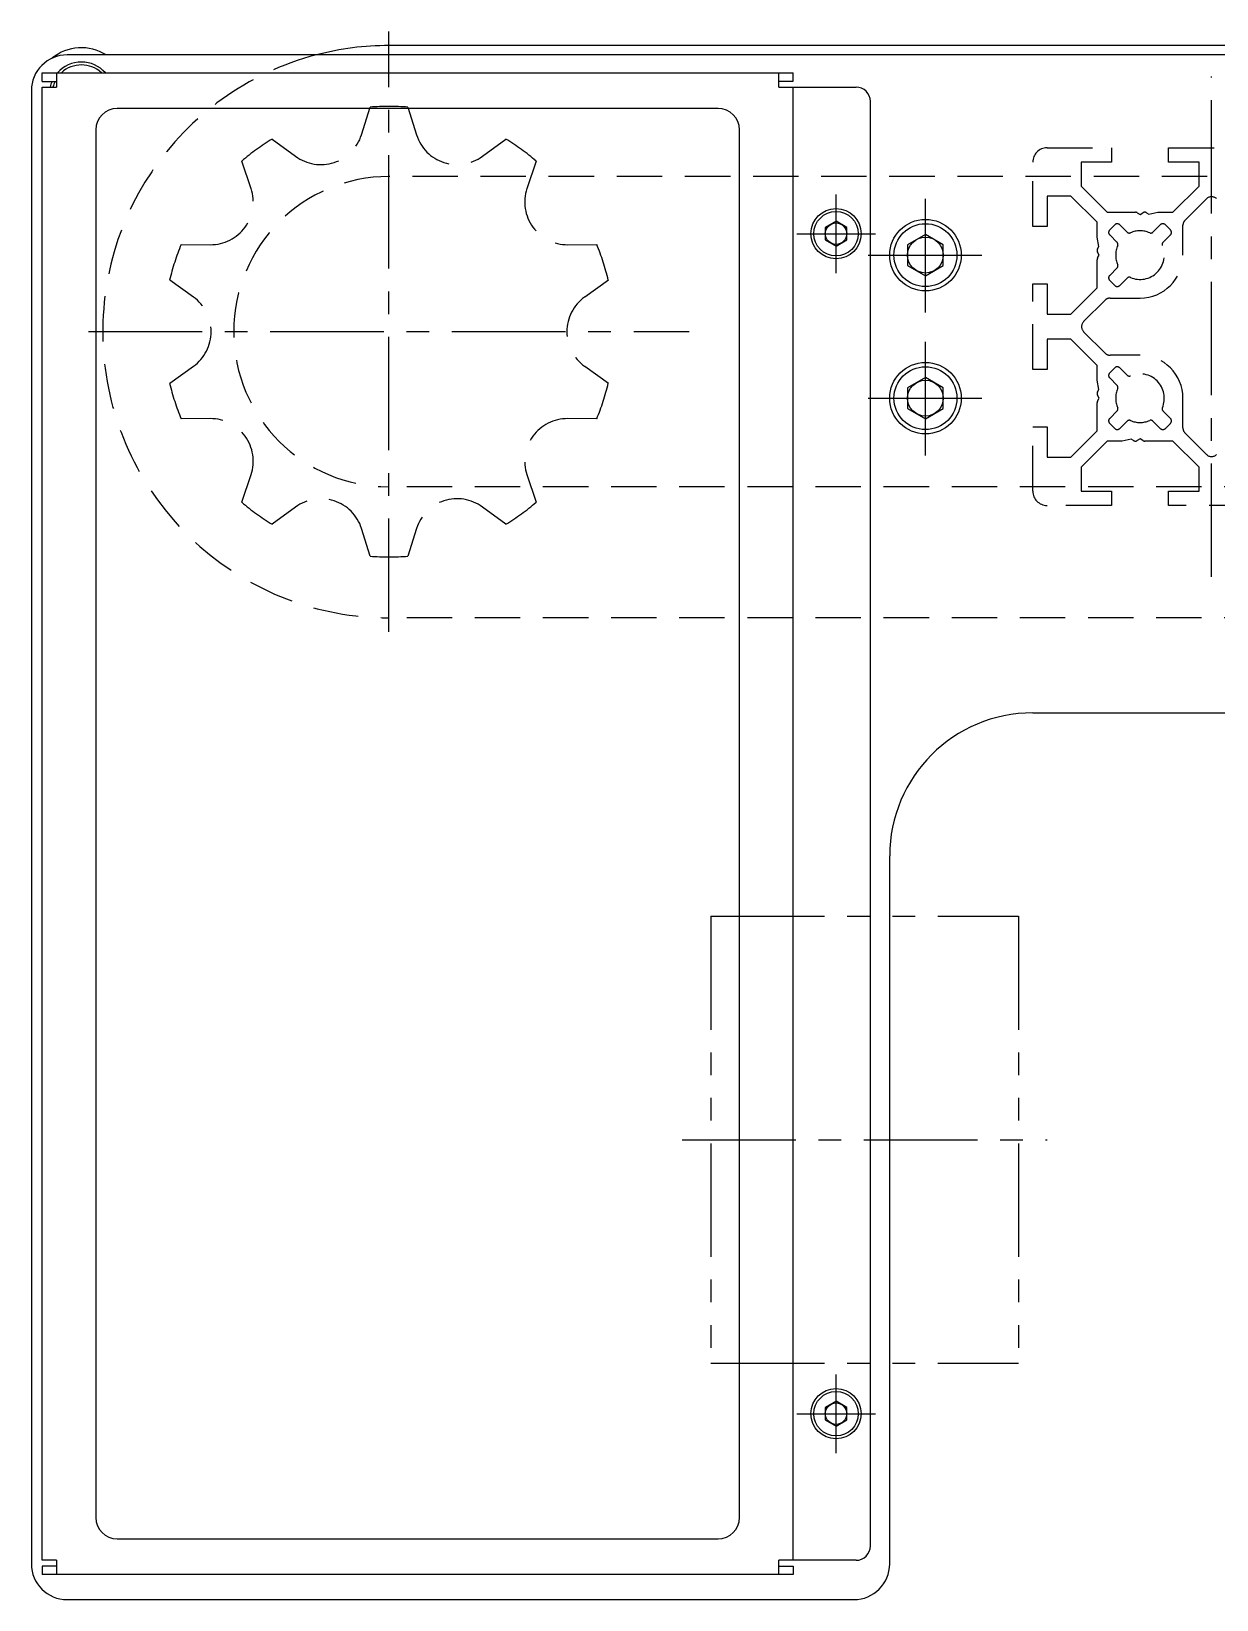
# Model space of a CAD drawing. Extents: x 0 to 4400, y -8 to 1909.
# Drawn here: x 603.6 to 769.3, y 10 to 229.3 of the extents above; entities that cross this region are included whole.
import ezdxf

# ---------------------------------------------------------------- set-up
doc = ezdxf.new("R2010")
doc.units = 0
doc.header["$LTSCALE"] = 0.5
for name, pattern in [('CENTER', [50.8, 31.75, -6.35, 6.35, -6.35]), ('DASHED', [19.05, 12.7, -6.35]), ('PHANTOM', [63.5, 31.75, -6.35, 6.35, -6.35, 6.35, -6.35])]:
    doc.linetypes.add(name, pattern=pattern)
for name, color, linetype in [('MSM_CENTER', 1, 'CENTER'), ('MSM_CONTINUOUS', 7, 'CONTINUOUS'), ('MSM_DASHED', 4, 'DASHED'), ('MSM_IMAGINARY', 6, 'PHANTOM')]:
    doc.layers.add(name, color=color, linetype=linetype)

msp = doc.modelspace()

# ---------------------------------------------------------------- linework, layer by layer
at = {"layer": 'MSM_CENTER'}
for p, q in [((653.63, 145.31), (653.63, 229.29)), ((768.63, 153), (768.63, 223)), ((716.13, 195.5), (716.13, 206.5)), ((728.63, 190), (728.63, 206)), ((710.63, 201), (721.63, 201)), ((720.63, 198), (736.63, 198)), ((611.64, 187.3), (695.62, 187.3)), ((728.63, 170), (728.63, 186)), ((720.63, 178), (736.63, 178)), ((694.63, 74.3), (745.63, 74.3)), ((716.13, 30.5), (716.13, 41.5)), ((710.63, 36), (721.63, 36))]:
    msp.add_line(p, q, dxfattribs=at)
at = {"layer": 'MSM_CONTINUOUS'}
for p, q in [((3708.63, 226), (608.63, 226)), ((3663.63, 227.3), (653.63, 227.3)), ((605.13, 223.5), (710.13, 223.5)), ((605.13, 222.3), (605.13, 223.5)), ((605.13, 222.3), (607.13, 222.3)), ((605.13, 221.5), (607.13, 221.5)), ((605.13, 15.5), (605.13, 221.5)), ((607.13, 223.5), (607.13, 221.5)), ((708.13, 221.51), (708.13, 223.51)), ((708.13, 222.31), (710.13, 222.31)), ((708.13, 221.51), (718.93, 221.51)), ((710.13, 222.31), (710.13, 223.51)), ((710.13, 15.5), (710.13, 221.5)), ((603.63, 221), (603.63, 15)), ((720.93, 17.5), (720.93, 219.5)), ((699.63, 218.5), (615.63, 218.5)), ((612.63, 215.5), (612.63, 21.5)), ((702.63, 21.5), (702.63, 215.5)), ((716.13, 202.73), (714.63, 201.87)), ((714.63, 201.87), (714.63, 200.13)), ((717.63, 201.87), (716.13, 202.73)), ((717.63, 200.13), (717.63, 201.87)), ((714.63, 200.13), (716.13, 199.27)), ((716.13, 199.27), (717.63, 200.13)), ((728.63, 200.89), (726.13, 199.44)), ((731.13, 199.44), (728.63, 200.89)), ((726.13, 199.44), (726.13, 196.56)), ((731.13, 196.56), (731.13, 199.44)), ((726.13, 196.56), (728.63, 195.11)), ((728.63, 195.11), (731.13, 196.56)), ((728.63, 180.89), (726.13, 179.44)), ((731.13, 179.44), (728.63, 180.89)), ((726.13, 179.44), (726.13, 176.56)), ((731.13, 176.56), (731.13, 179.44)), ((726.13, 176.56), (728.63, 175.11)), ((728.63, 175.11), (731.13, 176.56)), ((743.63, 134), (3538.63, 134)), ((723.63, 15), (723.63, 114)), ((716.13, 37.73), (714.63, 36.87)), ((717.63, 36.87), (716.13, 37.73)), ((714.63, 36.87), (714.63, 35.13)), ((714.63, 35.13), (716.13, 34.27)), ((716.13, 34.27), (717.63, 35.13)), ((717.63, 35.13), (717.63, 36.87)), ((615.63, 18.5), (699.63, 18.5)), ((607.13, 15.5), (605.13, 15.5)), ((607.13, 15.5), (607.13, 13.5)), ((708.13, 13.5), (708.13, 15.5)), ((718.93, 15.5), (708.13, 15.5)), ((607.13, 14.7), (605.13, 14.7)), ((605.13, 14.7), (605.13, 13.5)), ((710.13, 13.5), (605.13, 13.5)), ((708.13, 14.7), (710.13, 14.7)), ((710.13, 14.7), (710.13, 13.5)), ((608.63, 10), (718.63, 10))]:
    msp.add_line(p, q, dxfattribs=at)
for centre, radius in [((716.13, 201), 3.5), ((716.13, 201), 3.1), ((716.13, 201), 1.5), ((728.63, 198), 5), ((728.63, 198), 4.4), ((728.63, 198), 2.5), ((728.63, 178), 5), ((728.63, 178), 4.4), ((728.63, 178), 2.5), ((716.13, 36), 3.5), ((716.13, 36), 3.1), ((716.13, 36), 1.5)]:
    msp.add_circle(centre, radius, dxfattribs=at)
for centre, radius, start, end in [((608.63, 221), 5, 90, 180), ((610.63, 220.5), 6.5, 57.7958, 129.3076), ((653.63, 187.3), 40.01, 90, 104.6748), ((610.63, 220.5), 4.5, 41.8103, 138.1897), ((610.63, 220.5), 4.1, 47.0297, 132.9703), ((610.63, 220.5), 4.5, 156.4218, 167.1604), ((610.63, 220.5), 4.1, 153.9584, 165.883), ((718.93, 219.5), 2, 0, 90), ((615.63, 215.5), 3, 90, 180), ((699.63, 215.5), 3, 0, 90), ((743.63, 114), 20, 90, 180), ((615.63, 21.5), 3, 180, 270), ((699.63, 21.5), 3, 270, 0), ((718.93, 17.5), 2, 270, 0), ((608.63, 15), 5, 180, 270), ((718.63, 15), 5, 270, 0)]:
    msp.add_arc(centre, radius, start, end, dxfattribs=at)
at = {"layer": 'MSM_DASHED'}
for p, q in [((649.78, 214.81), (651.02, 218.69)), ((656.25, 218.69), (657.48, 214.81)), ((637.3, 214.23), (640.58, 211.82)), ((666.69, 211.82), (669.97, 214.23)), ((745.63, 213), (754.63, 213)), ((754.63, 213), (754.63, 211)), ((762.63, 211), (762.63, 213)), ((762.63, 213), (774.63, 213)), ((634.35, 207.29), (633.07, 211.16)), ((674.2, 211.16), (672.92, 207.29)), ((743.63, 202), (743.63, 211)), ((754.63, 211), (750.38, 211)), ((750.38, 211), (750.38, 207.66)), ((766.88, 211), (762.63, 211)), ((766.88, 207.66), (766.88, 211)), ((3663.63, 209.01), (653.63, 209.01)), ((748.97, 206.25), (745.63, 206.25)), ((745.63, 206.25), (745.63, 202)), ((752.63, 202.59), (748.97, 206.25)), ((750.38, 207.66), (754.05, 204)), ((763.22, 204), (766.88, 207.66)), ((754.05, 204), (757.98, 204)), ((759.85, 203.75), (761.13, 204)), ((761.13, 204), (763.22, 204)), ((764.93, 202.88), (767.93, 205.88)), ((745.63, 202), (743.63, 202)), ((752.63, 200.5), (752.63, 202.59)), ((754.39, 201.54), (755.1, 202.24)), ((755.81, 202.24), (756.84, 201.21)), ((758.23, 203.93), (758.63, 203.7)), ((758.63, 203.7), (759.04, 203.93)), ((759.54, 203.93), (759.85, 203.75)), ((760.42, 201.21), (761.46, 202.24)), ((762.17, 202.24), (762.88, 201.54)), ((764.63, 198), (764.63, 202.17)), ((752.88, 199.22), (752.63, 200.5)), ((755.43, 199.79), (754.39, 200.83)), ((762.88, 200.83), (761.84, 199.79)), ((624.59, 199.49), (628.66, 199.46)), ((678.61, 199.46), (682.68, 199.49)), ((752.7, 198.9), (752.88, 199.22)), ((752.93, 198), (752.7, 198.4)), ((752.7, 197.6), (752.93, 198)), ((752.63, 193.41), (752.63, 197.35)), ((754.39, 195.17), (755.43, 196.21)), ((626.28, 192.14), (622.97, 194.51)), ((684.3, 194.51), (680.99, 192.14)), ((743.63, 182), (743.63, 194)), ((743.63, 194), (745.63, 194)), ((745.63, 194), (745.63, 189.75)), ((748.97, 189.75), (752.63, 193.41)), ((755.1, 193.76), (754.39, 194.46)), ((756.84, 194.79), (755.81, 193.76)), ((750.75, 188.71), (753.75, 191.71)), ((754.46, 192), (758.63, 192)), ((745.63, 189.75), (748.97, 189.75)), ((753.75, 184.29), (750.75, 187.29)), ((748.97, 186.25), (745.63, 186.25)), ((745.63, 186.25), (745.63, 182)), ((752.63, 182.59), (748.97, 186.25)), ((622.97, 180.09), (626.28, 182.46)), ((680.99, 182.46), (684.3, 180.09)), ((752.63, 180.5), (752.63, 182.59)), ((754.39, 181.54), (755.1, 182.24)), ((758.63, 184), (754.46, 184)), ((755.81, 182.24), (756.84, 181.21)), ((745.63, 182), (743.63, 182)), ((752.88, 179.22), (752.63, 180.5)), ((755.43, 179.79), (754.39, 180.83)), ((752.7, 178.9), (752.88, 179.22)), ((752.93, 178), (752.7, 178.4)), ((752.7, 177.6), (752.93, 178)), ((764.63, 173.83), (764.63, 178)), ((752.63, 173.41), (752.63, 177.35)), ((754.39, 175.17), (755.43, 176.21)), ((761.84, 176.21), (762.88, 175.17)), ((628.66, 175.14), (624.59, 175.11)), ((682.68, 175.11), (678.61, 175.14)), ((743.63, 165), (743.63, 174)), ((743.63, 174), (745.63, 174)), ((745.63, 174), (745.63, 169.75)), ((748.97, 169.75), (752.63, 173.41)), ((755.1, 173.76), (754.39, 174.46)), ((756.84, 174.79), (755.81, 173.76)), ((761.46, 173.76), (760.42, 174.79)), ((762.88, 174.46), (762.17, 173.76)), ((754.05, 172), (750.38, 168.34)), ((756.13, 172), (754.05, 172)), ((757.41, 172.25), (756.13, 172)), ((757.73, 172.07), (757.41, 172.25)), ((758.63, 172.3), (758.23, 172.07)), ((759.04, 172.07), (758.63, 172.3)), ((763.22, 172), (759.29, 172)), ((766.88, 168.34), (763.22, 172)), ((767.93, 170.12), (764.93, 173.12)), ((745.63, 169.75), (748.97, 169.75)), ((633.07, 163.44), (634.35, 167.31)), ((672.92, 167.31), (674.2, 163.44)), ((750.38, 168.34), (750.38, 165)), ((766.88, 165), (766.88, 168.34)), ((3539.01, 165.59), (653.63, 165.59)), ((750.38, 165), (754.63, 165)), ((754.63, 165), (754.63, 163)), ((762.63, 163), (762.63, 165)), ((762.63, 165), (766.88, 165)), ((640.58, 162.78), (637.3, 160.37)), ((669.97, 160.37), (666.69, 162.78)), ((754.63, 163), (745.63, 163)), ((774.63, 163), (762.63, 163)), ((651.02, 155.91), (649.78, 159.79)), ((657.48, 159.79), (656.25, 155.91)), ((3539.01, 147.29), (653.63, 147.29))]:
    msp.add_line(p, q, dxfattribs=at)
for centre, radius, start, end in [((653.63, 187.3), 40.01, 104.6748, 270), ((653.63, 187.3), 31.5, 85.2381, 94.7619), ((653.63, 187.3), 31.5, 121.2381, 130.7619), ((644.11, 216.62), 5.96, 233.6644, 342.3356), ((663.16, 216.62), 5.96, 197.6644, 306.3357), ((653.63, 187.3), 31.5, 49.2381, 58.7619), ((745.63, 211), 2, 90, 180), ((653.63, 187.3), 21.7, 90, 270), ((628.7, 205.42), 5.96, 269.6644, 18.3357), ((678.57, 205.42), 5.96, 161.6644, 270.3356), ((768.63, 205.17), 1, 45, 135), ((757.98, 203.5), 0.5, 60, 90), ((759.29, 203.5), 0.5, 60, 120), ((755.45, 201.89), 0.5, 45, 135), ((761.82, 201.89), 0.5, 45, 135), ((765.63, 202.17), 1, 135, 180), ((754.74, 201.18), 0.5, 135, 225), ((755.15, 199.51), 0.4, 336.6183, 45), ((757.13, 201.49), 0.4, 225, 293.3817), ((758.63, 198), 3.4, 66.6183, 113.3817), ((760.14, 201.49), 0.4, 246.6183, 315), ((762.12, 199.51), 0.4, 135, 203.3817), ((762.52, 201.18), 0.5, 315, 45), ((653.63, 187.3), 31.5, 157.2381, 166.7619), ((653.63, 187.3), 31.5, 13.2381, 22.7619), ((753.13, 198.65), 0.5, 150, 210), ((753.13, 197.35), 0.5, 150, 180), ((758.63, 198), 3.4, 156.6183, 203.3817), ((758.63, 198), 3.4, 246.6183, 23.3817), ((758.63, 198), 6, 270, 0), ((754.74, 194.82), 0.5, 135, 225), ((755.15, 196.49), 0.4, 315, 23.3817), ((755.45, 194.11), 0.5, 225, 315), ((757.13, 194.51), 0.4, 66.6183, 135), ((622.81, 187.3), 5.96, 305.6644, 54.3356), ((684.46, 187.3), 5.96, 125.6644, 234.3357), ((754.46, 191), 1, 90, 135), ((751.46, 188), 1, 135, 225), ((754.46, 185), 1, 225, 270), ((755.45, 181.89), 0.5, 45, 135), ((758.63, 178), 6, 0, 90), ((653.63, 187.3), 31.5, 193.2381, 202.7619), ((653.63, 187.3), 31.5, 337.2381, 346.7619), ((754.74, 181.18), 0.5, 135, 225), ((757.13, 181.49), 0.4, 225, 293.3817), ((758.63, 178), 3.4, 336.6183, 113.3817), ((753.13, 178.65), 0.5, 150, 210), ((758.63, 178), 3.4, 156.6183, 203.3817), ((755.15, 179.51), 0.4, 336.6183, 45), ((753.13, 177.35), 0.5, 150, 180), ((755.15, 176.49), 0.4, 315, 23.3817), ((762.12, 176.49), 0.4, 156.6183, 225), ((628.7, 169.18), 5.96, 341.6644, 90.3356), ((678.57, 169.18), 5.96, 89.6644, 198.3356), ((754.74, 174.82), 0.5, 135, 225), ((755.45, 174.11), 0.5, 225, 315), ((757.13, 174.51), 0.4, 66.6183, 135), ((758.63, 178), 3.4, 246.6183, 293.3817), ((760.14, 174.51), 0.4, 45, 113.3817), ((761.82, 174.11), 0.5, 225, 315), ((762.52, 174.82), 0.5, 315, 45), ((765.63, 173.83), 1, 180, 225), ((757.98, 172.5), 0.5, 240, 300), ((759.29, 172.5), 0.5, 240, 270), ((768.63, 170.83), 1, 225, 315), ((745.63, 165), 2, 180, 270), ((653.63, 187.3), 31.5, 229.2381, 238.7619), ((644.11, 157.98), 5.96, 17.6644, 126.3356), ((663.16, 157.98), 5.96, 53.6644, 162.3356), ((653.63, 187.3), 31.5, 301.2381, 310.7619), ((653.63, 187.3), 31.5, 265.2381, 274.7619)]:
    msp.add_arc(centre, radius, start, end, dxfattribs=at)
at = {"layer": 'MSM_IMAGINARY'}
for p, q in [((698.63, 105.55), (741.63, 105.55)), ((698.63, 105.55), (698.63, 43.05)), ((741.63, 105.55), (741.63, 43.05)), ((698.63, 43.05), (741.63, 43.05))]:
    msp.add_line(p, q, dxfattribs=at)

doc.saveas('drawing.dxf')
